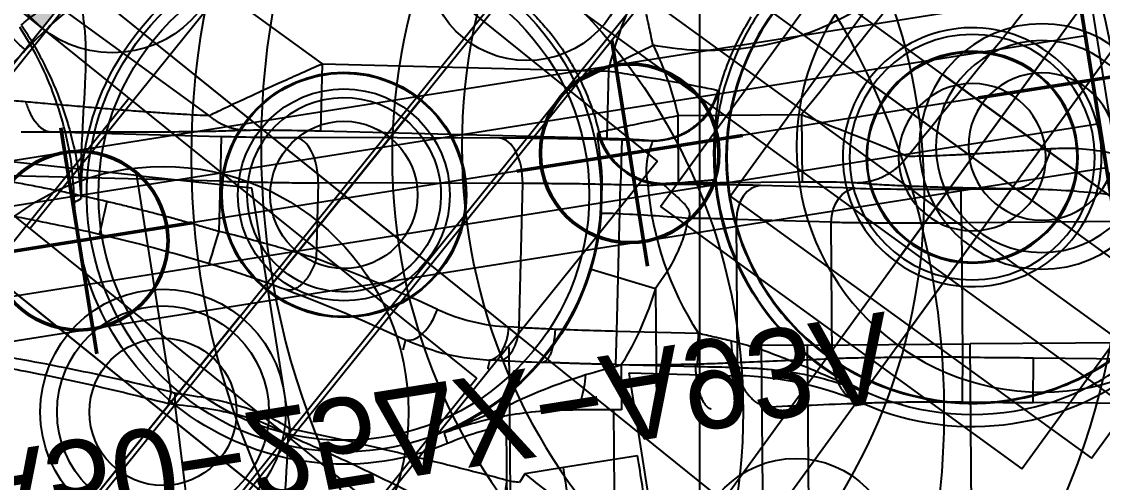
# Model space of a CAD drawing. Header units: millimetres. Extents: x 10462777 to 22643323, y 453826 to 1389191.
# Drawn here: x 11287668.36 to 11287716.79, y 585148.7 to 585169.35 of the extents above; entities that cross this region are included whole.
import ezdxf

# ---------------------------------------------------------------- set-up
doc = ezdxf.new("R2010")
doc.units = ezdxf.units.MM
doc.header["$LTSCALE"] = 200
doc.header["$MEASUREMENT"] = 0
for name, pattern in [('CENTER', [2, 1.25, -0.25, 0.25, -0.25]), ('HIDDEN', [3.75, 2.5, -1.25]), ('PHANTOM', [2.5, 1.25, -0.25, 0.25, -0.25, 0.25, -0.25])]:
    doc.linetypes.add(name, pattern=pattern)
doc.layers.get('0').update_dxf_attribs({"linetype": 'CONTINUOUS'})
for name, color, linetype in [('1', 1, 'CENTER'), ('CDQ2A50-25DC-A93L', 7, 'CONTINUOUS'), ('CENTER', 1, 'CONTINUOUS'), ('CL', 3, 'CONTINUOUS'), ('DR1431-08-007-000', 7, 'CONTINUOUS'), ('DR1433-A-002-023-000', 7, 'CONTINUOUS'), ('DR1501-002-005-002', 7, 'CONTINUOUS'), ('HL', 2, 'HIDDEN')]:
    doc.layers.add(name, color=color, linetype=linetype)
doc.layers.add('DR1431-08-005-000', color=7, linetype='CONTINUOUS', lineweight=50)
doc.layers.add('LAYOUT', color=8, linetype='CONTINUOUS', lineweight=25)
doc.styles.get("Standard").update_dxf_attribs({"font": 'SYMBOL'})

# ---------------------------------------------------------------- blocks, each defined once
blk = doc.blocks.new('A$C321A0869')
at = {"layer": '1', "color": 155, "linetype": 'Continuous'}
for p, q in [((173.75, 235.065), (173.75, 236.165)), ((362.55, 230.365), (363.649, 230.365)), ((373.45, 230.365), (372.351, 230.365)), ((173.75, 225.664), (173.75, 224.565)), ((378.643, 225.329), (381.915, 223.781)), ((147.724, 216.648), (158.289, 223.912)), ((158.289, 223.912), (159.998, 221.426)), ((160.586, 221.759), (161.696, 222.522)), ((149.432, 214.162), (159.998, 221.426)), ((160.586, 221.759), (161.725, 220.102)), ((377.83, 219.022), (380.165, 220.932)), ((380.165, 220.932), (383.669, 216.648)), ((162.742, 220.801), (161.725, 220.102)), ((367.324, 220.304), (367.22, 220.431)), ((165.438, 214.701), (161.725, 220.102)), ((362.267, 216.165), (367.324, 220.304)), ((372.36, 219.652), (373.497, 216.858)), ((377.354, 219.483), (377.425, 219.484)), ((377.83, 219.022), (381.335, 214.738)), ((156.102, 218.607), (148.67, 213.246)), ((364.51, 218.214), (325.019, 185.891)), ((158.144, 217.571), (150.713, 212.21)), ((161.795, 212.261), (158.144, 217.571)), ((147.724, 216.648), (137.159, 216.648)), ((149.432, 214.162), (147.724, 216.648)), ((165.438, 214.701), (168.457, 216.777)), ((169.312, 215.534), (168.457, 216.777)), ((170.997, 216.264), (170.85, 216.603)), ((373.497, 216.858), (370.854, 214.696)), ((383.669, 216.648), (381.335, 214.738)), ((166.99, 213.509), (170.997, 216.264)), ((382.61, 212.701), (380.043, 216.085)), ((369.867, 215.902), (368.311, 214.629)), ((369.867, 215.902), (370.854, 214.696)), ((373.222, 211.918), (378.183, 215.977)), ((380.749, 212.594), (378.183, 215.977)), ((169.312, 215.534), (166.293, 213.458)), ((166.293, 213.458), (165.438, 214.701)), ((365.225, 212.552), (368.092, 214.898)), ((370.854, 214.696), (369.298, 213.423)), ((185.248, 195.252), (166.99, 213.509)), ((150.713, 212.21), (152.632, 209.418)), ((161.795, 212.261), (161.411, 212.008)), ((376.013, 208.719), (380.749, 212.594)), ((137.077, 211.778), (144.983, 211.778)), ((139.674, 207.02), (145.979, 211.355)), ((147.119, 209.698), (145.979, 211.355)), ((374.479, 211.562), (369.422, 207.423)), ((375.795, 209.954), (374.479, 211.562)), ((169.481, 210.723), (167.099, 208.341)), ((143.939, 207.708), (148.433, 210.286)), ((156.163, 202.556), (148.433, 210.286)), ((369.358, 204.686), (375.795, 209.954)), ((375.795, 209.954), (380.407, 204.319)), ((147.119, 209.698), (137.924, 203.377)), ((148.392, 207.846), (147.119, 209.698)), ((158.008, 208.826), (158.188, 208.374)), ((385.559, 208.984), (387.139, 207.053)), ((167.099, 208.341), (165.867, 207.109)), ((384.392, 208.029), (379.727, 204.213)), ((393.279, 197.167), (384.392, 208.029)), ((143.939, 207.708), (125.889, 197.357)), ((150.885, 200.762), (143.939, 207.708)), ((165.867, 207.109), (165.899, 206.654)), ((373.829, 198.935), (380.407, 204.319)), ((398.505, 182.208), (380.407, 204.319)), ((380.126, 200.473), (381.705, 201.718)), ((381.705, 201.718), (385.668, 196.693)), ((150.885, 200.762), (151.088, 200.255)), ((384.089, 195.448), (380.126, 200.473))]:
    blk.add_line(p, q, dxfattribs=at)
at = {"layer": '1', "color": 155, "linetype": 'Continuous', "extrusion": (0, 0, -1)}
for centre, radius, start, end in [((-368, 230.365), 11.52, 157.8609, 134.5328), ((-368, 230.365), 11.774, 50.3609, 113.9869), ((-173.75, 230.365), 11.727, 79.5826, 127.5149), ((-368, 230.365), 12.072, 298.5152, 49.5826), ((-368, 230.365), 5.45, 0, 180), ((-173.75, 230.365), 4.7, 270, 90), ((-368, 230.365), 5.45, 180, 0), ((-368, 230.365), 4.351, 180, 0), ((-173.75, 230.365), 16.754, 337.345, 356.4174), ((-368, 230.365), 11.774, 205.3216, 217.3369), ((-368, 230.365), 15.394, 205.3217, 217.7924), ((-173.75, 230.365), 11.566, 257.8992, 319.0169), ((-173.75, 230.365), 14.582, 291.2809, 319.0169), ((-368, 230.365), 11.566, 247.8558, 298.3029), ((-368, 230.365), 14.582, 247.8548, 262.6435)]:
    blk.add_arc(centre, radius, start, end, dxfattribs=at)
at = {"layer": '1', "color": 155, "linetype": 'Continuous'}
for centre, radius, start, end in [((173.75, 230.365), 12.072, 282.302, 51.5826), ((173.75, 230.365), 5.8, 90, 270), ((173.75, 230.365), 5.8, 270, 90), ((173.75, 230.365), 4.7, 270, 90), ((368, 230.365), 4.351, 0, 180)]:
    blk.add_arc(centre, radius, start, end, dxfattribs=at)
for centre, major_axis, ratio, start_param, end_param in [((157.241, 216.95), (1.177, -1.632), 0.544728, 1.558438, 3.099965), ((378.876, 215.13), (1.202, 0.912), 0.725263, 0.050713, 1.597488), ((145.86, 211.528), (4.972, 3.418), 0.034895, 4.712415, 5.28888), ((149.809, 211.589), (1.177, -1.632), 0.544728, 1.558438, 3.099966), ((385.736, 209.128), (4.14, -5.059), 0.034899, 3.900241, 4.712328), ((160.733, 211.542), (-0.828, 1.262), 0.544739, 3.183287, 4.724076), ((169.135, 210.378), (9.902, -9.902), 0.034899, 1.375409, 1.570796), ((166.869, 208.111), (6.601, -6.601), 0.034899, 1.375409, 1.570796), ((169.402, 210.645), (9.974, 0.716), 0.353553, 4.324792, 4.583997), ((168.916, 209.925), (3.586, -9.335), 0.466561, 4.917073, 5.203824), ((159.661, 206.076), (3.489, -9.372), 0.46308, 4.921125, 4.953598), ((159.698, 206.091), (4.125, -9.109), 0.47536, 4.889525, 4.922123), ((151.148, 200.907), (5.969, -8.023), 0.014242, 4.71448, 4.765376)]:
    blk.add_ellipse(centre, major_axis=major_axis, ratio=ratio, start_param=start_param, end_param=end_param, dxfattribs=at)
for points, knots in [([(360.173, 239.556), (360.599, 239.944), (361.444, 240.712), (362.525, 242.025), (363.442, 243.414), (364.197, 244.865), (364.561, 245.879), (364.742, 246.381)], [0, 0, 0, 0, 0.2077, 0.411545, 0.61154, 0.80769, 1, 1, 1, 1]), ([(364.863, 246.384), (364.772, 246.114), (364.58, 245.548), (364.084, 244.34), (363.252, 242.734), (362.277, 241.346), (361.336, 240.24), (360.782, 239.711), (360.489, 239.432)], [0, 0, 0, 0, 0.079428, 0.166971, 0.378119, 0.652245, 0.816326, 1, 1, 1, 1]), ([(364.863, 246.384), (364.906, 246.401), (365.216, 246.337), (366.32, 246.031), (367.075, 245.8), (367.727, 245.59)], [0, 0, 0, 0, 0.5, 0.5, 1, 1, 1, 1]), ([(367.727, 245.59), (367.6, 245.397), (367.341, 245.001), (366.875, 244.456), (366.273, 243.849), (365.49, 243.19), (364.202, 242.231), (362.891, 241.319), (361.536, 240.302), (360.872, 239.75), (360.489, 239.432)], [0, 0, 0, 0, 0.06785, 0.139243, 0.21457, 0.328997, 0.45797, 0.723164, 0.840346, 1, 1, 1, 1]), ([(162.328, 231.99), (162.29, 231.676), (162.216, 231.049), (162.204, 230.1), (162.263, 229.155), (162.538, 227.286), (163.317, 225.159), (165.443, 222.044), (169.588, 218.906), (176.905, 218.364), (182.342, 222.005), (184.457, 225.791), (185.525, 229.507), (185.119, 234.553), (181.668, 239.345), (177.913, 241.284), (174.88, 241.93), (172.769, 241.937), (170.732, 241.546), (169.762, 241.182), (169.277, 241)], [0, 0, 0, 0, 0.015776, 0.031543, 0.047309, 0.063075, 0.125873, 0.15798, 0.251061, 0.374968, 0.498875, 0.553833, 0.589053, 0.691361, 0.793668, 0.870126, 0.89669, 0.94831, 0.974178, 1, 1, 1, 1]), ([(379.729, 230.365), (379.726, 230.158), (379.721, 229.75), (379.672, 229.073), (379.597, 228.48), (379.504, 227.962), (379.368, 227.321), (379.169, 226.622), (378.886, 225.865), (378.723, 225.505), (378.643, 225.329)], [0, 0, 0, 0, 0.115349, 0.227625, 0.389208, 0.46651, 0.541858, 0.780039, 0.891938, 1, 1, 1, 1]), ([(381.915, 223.781), (382.088, 223.992), (382.458, 224.444), (383.124, 225.274), (383.837, 226.21), (384.518, 227.16), (385.038, 227.964), (385.425, 228.661), (385.693, 229.284), (385.863, 229.858), (385.893, 230.241), (385.907, 230.418)], [0, 0, 0, 0, 0.099017, 0.211859, 0.388678, 0.537896, 0.664161, 0.770921, 0.860669, 0.935462, 1, 1, 1, 1]), ([(158.289, 223.912), (158.626, 224.085), (159.153, 224.357), (160.165, 224.867), (161.27, 225.407), (162.134, 225.811), (162.589, 226.016), (162.705, 226.064), (162.762, 226.088)], [0, 0, 0, 0, 0.160436, 0.251188, 0.500883, 0.750113, 0.876593, 1, 1, 1, 1]), ([(161.718, 222.53), (162.232, 222.884), (162.685, 223.459), (163.099, 224.795), (163.049, 225.524), (162.825, 226.104)], [0, 0, 0, 0, 0.5, 0.5, 1, 1, 1, 1]), ([(165.019, 222.779), (164.882, 222.941), (164.601, 223.274), (164.215, 223.793), (163.858, 224.321), (163.6, 224.74), (163.416, 225.059), (163.239, 225.375), (163.052, 225.725), (162.898, 226.012), (162.848, 226.074), (162.825, 226.104)], [0, 0, 0, 0, 0.094699, 0.195709, 0.30236, 0.419452, 0.482688, 0.549102, 0.690581, 0.853358, 1, 1, 1, 1]), ([(374.581, 220.857), (374.711, 220.949), (374.985, 221.144), (375.402, 221.469), (375.836, 221.833), (376.266, 222.227), (376.664, 222.619), (376.988, 222.953), (377.217, 223.187), (377.269, 223.215), (377.296, 223.23)], [0, 0, 0, 0, 0.075335, 0.159631, 0.258874, 0.375314, 0.512272, 0.667132, 0.831401, 1, 1, 1, 1]), ([(377.362, 223.224), (377.351, 223.225), (377.329, 223.227), (377.307, 223.229), (377.296, 223.23)], [0, 0, 0, 0, 0.499703, 1, 1, 1, 1]), ([(377.362, 223.224), (377.387, 223.205), (377.44, 223.166), (377.742, 222.924), (378.242, 222.521), (379.049, 221.861), (379.763, 221.266), (380.165, 220.932)], [0, 0, 0, 0, 0.161933, 0.328853, 0.500772, 0.719079, 1, 1, 1, 1]), ([(161.718, 222.53), (161.757, 222.507), (161.797, 222.276), (162.066, 221.59), (162.327, 221.144), (162.742, 220.801)], [0, 0, 0, 0, 0.5, 0.5, 1, 1, 1, 1]), ([(374.581, 220.857), (374.221, 220.622), (373.514, 220.159), (372.74, 219.819), (372.36, 219.652)], [0, 0, 0, 0, 0.509132, 1, 1, 1, 1]), ([(376.866, 217.683), (376.435, 218.314), (375.826, 219.189), (374.878, 220.506), (374.613, 220.845), (374.581, 220.857)], [0, 0, 0, 0, 0.5, 0.5, 1, 1, 1, 1]), ([(161.725, 220.102), (161.414, 219.887), (160.787, 219.455), (159.865, 218.807), (158.966, 218.168), (158.419, 217.771), (158.144, 217.571)], [0, 0, 0, 0, 0.244617, 0.492816, 0.744608, 1, 1, 1, 1]), ([(362.516, 220.181), (362.756, 220.035), (363.219, 219.754), (364.067, 219.157), (365.007, 218.396), (365.906, 217.52), (366.531, 216.826), (366.815, 216.477), (366.935, 216.329)], [0, 0, 0, 0, 0.161284, 0.311234, 0.579072, 0.807317, 0.918139, 1, 1, 1, 1]), ([(362.516, 220.181), (363.113, 219.856), (364.134, 219.301), (365.711, 218.506), (367.124, 217.782), (368.082, 217.162), (368.519, 216.879)], [0, 0, 0, 0, 0.303323, 0.518451, 0.780435, 1, 1, 1, 1]), ([(377.354, 219.483), (377.35, 219.455), (377.342, 219.395), (377.316, 219.08), (377.303, 218.737), (377.286, 218.425), (377.252, 218.155), (377.189, 217.931), (377.06, 217.746), (376.929, 217.703), (376.866, 217.683)], [0, 0, 0, 0, 0.173248, 0.362275, 0.520854, 0.652036, 0.762332, 0.85516, 0.930465, 1, 1, 1, 1]), ([(377.425, 219.484), (377.435, 219.477), (377.455, 219.461), (377.553, 219.351), (377.681, 219.203), (377.78, 219.082), (377.83, 219.022)], [0, 0, 0, 0, 0.246755, 0.496161, 0.747761, 1, 1, 1, 1]), ([(169.851, 217.363), (170.161, 217.481), (170.819, 217.734), (171.858, 218.038), (173.031, 218.34), (174.489, 218.668), (175.553, 218.912), (176.175, 219.056)], [0, 0, 0, 0, 0.144368, 0.306554, 0.486218, 0.699858, 1, 1, 1, 1]), ([(171.345, 216.938), (171.543, 217.067), (172.166, 217.452), (173.26, 218.034), (174.38, 218.504), (175.372, 218.842), (175.901, 218.983), (176.175, 219.056)], [0, 0, 0, 0, 0.115919, 0.366193, 0.659393, 0.823603, 1, 1, 1, 1]), ([(176.322, 218.57), (176.31, 218.611), (176.286, 218.692), (176.237, 218.854), (176.2, 218.975), (176.175, 219.056)], [0, 0, 0, 0, 0.250785, 0.501046, 1, 1, 1, 1]), ([(376.866, 217.683), (376.625, 217.566), (376.134, 217.328), (375.32, 217.082), (374.436, 216.91), (373.814, 216.876), (373.497, 216.858)], [0, 0, 0, 0, 0.228847, 0.46761, 0.728174, 1, 1, 1, 1]), ([(378.183, 215.977), (377.99, 216.235), (377.609, 216.741), (377.111, 217.373), (376.866, 217.683)], [0, 0, 0, 0, 0.508433, 1, 1, 1, 1]), ([(168.457, 216.777), (168.683, 216.872), (169.151, 217.072), (169.612, 217.263), (169.851, 217.363)], [0, 0, 0, 0, 0.481094, 1, 1, 1, 1]), ([(170.85, 216.603), (170.773, 216.563), (170.623, 216.614), (170.248, 216.903), (170.033, 217.133), (169.851, 217.363)], [0, 0, 0, 0, 0.5, 0.5, 1, 1, 1, 1]), ([(144.983, 211.778), (145.02, 211.852), (145.097, 212.004), (145.365, 212.506), (145.878, 213.432), (146.572, 214.654), (147.21, 215.763), (147.551, 216.351), (147.724, 216.648)], [0, 0, 0, 0, 0.106751, 0.217412, 0.454766, 0.717398, 0.857148, 1, 1, 1, 1]), ([(170.85, 216.603), (170.999, 216.705), (171.165, 216.819), (171.329, 216.927), (171.345, 216.938)], [0, 0, 0, 0, 0.902928, 1, 1, 1, 1]), ([(368.519, 216.879), (368.202, 216.657), (367.839, 216.451), (367.244, 216.239), (367.026, 216.24), (366.935, 216.329)], [0, 0, 0, 0, 0.5, 0.5, 1, 1, 1, 1]), ([(383.669, 216.648), (383.762, 216.364), (383.946, 215.799), (384.296, 214.715), (384.687, 213.484), (384.976, 212.542), (385.131, 212.016), (385.174, 211.857), (385.195, 211.778)], [0, 0, 0, 0, 0.131384, 0.261635, 0.515726, 0.761005, 0.881932, 1, 1, 1, 1]), ([(163.148, 213.151), (163.524, 213.402), (164.273, 213.903), (165.051, 214.436), (165.438, 214.701)], [0, 0, 0, 0, 0.502591, 1, 1, 1, 1]), ([(370.854, 214.696), (371.044, 214.466), (371.424, 214.002), (371.793, 213.566), (371.978, 213.346)], [0, 0, 0, 0, 0.497295, 1, 1, 1, 1]), ([(161.795, 212.261), (162.013, 212.403), (162.446, 212.685), (162.915, 212.996), (163.148, 213.151)], [0, 0, 0, 0, 0.502935, 1, 1, 1, 1]), ([(371.978, 213.346), (372.204, 213.082), (372.66, 212.548), (373.033, 212.129), (373.222, 211.918)], [0, 0, 0, 0, 0.493972, 1, 1, 1, 1]), ([(147.119, 209.698), (147.43, 209.913), (148.058, 210.345), (148.983, 210.989), (149.885, 211.622), (150.435, 212.013), (150.713, 212.21)], [0, 0, 0, 0, 0.244816, 0.493086, 0.744814, 1, 1, 1, 1]), ([(380.749, 212.594), (380.951, 212.332), (381.351, 211.816), (382.062, 210.915), (382.816, 209.971), (383.598, 209.002), (384.129, 208.351), (384.392, 208.029)], [0, 0, 0, 0, 0.209416, 0.414124, 0.614123, 0.809415, 1, 1, 1, 1]), ([(144.983, 211.778), (144.884, 211.71), (144.633, 211.541), (144.156, 211.231), (143.554, 210.848), (142.874, 210.423), (142.133, 209.965), (141.34, 209.48), (140.504, 208.973), (139.625, 208.442), (138.775, 207.932), (138.214, 207.597), (137.966, 207.449)], [0, 0, 0, 0, 0.079938, 0.18244, 0.285951, 0.390254, 0.494902, 0.59932, 0.703816, 0.809234, 0.916341, 1, 1, 1, 1]), ([(389.474, 206.997), (389.301, 207.181), (388.923, 207.587), (388.366, 208.187), (387.814, 208.787), (387.305, 209.344), (386.838, 209.861), (386.411, 210.34), (386.024, 210.782), (385.677, 211.185), (385.399, 211.52), (385.253, 211.702), (385.195, 211.778)], [0, 0, 0, 0, 0.08626, 0.191894, 0.294639, 0.3954, 0.495133, 0.594905, 0.696032, 0.799934, 0.908128, 1, 1, 1, 1]), ([(397.686, 211.778), (397.725, 211.64), (397.81, 211.29), (397.942, 210.565), (398.081, 209.62), (398.22, 208.494), (398.357, 207.204), (398.489, 205.767), (398.613, 204.231), (398.691, 203.15), (398.727, 202.613)], [0, 0, 0, 0, 0.115247, 0.242292, 0.369963, 0.497456, 0.624523, 0.751811, 0.879371, 1, 1, 1, 1]), ([(158.008, 208.826), (158.199, 208.88), (158.392, 209.121), (158.537, 209.908), (158.478, 210.404), (158.363, 210.765)], [0, 0, 0, 0, 0.5, 0.5, 1, 1, 1, 1]), ([(159.372, 209.201), (159.38, 209.203), (159.799, 209.345), (160.563, 209.673), (161.26, 210.099), (161.589, 210.301)], [0, 0, 0, 0, 0.009954, 0.531374, 1, 1, 1, 1]), ([(152.632, 209.418), (152.261, 209.29), (151.604, 209.065), (150.53, 208.674), (149.484, 208.28), (148.747, 207.987), (148.392, 207.846)], [0, 0, 0, 0, 0.282944, 0.50095, 0.759201, 1, 1, 1, 1]), ([(379.727, 204.213), (379.471, 204.532), (378.95, 205.18), (378.168, 206.139), (377.398, 207.073), (376.657, 207.961), (376.23, 208.464), (376.013, 208.719)], [0, 0, 0, 0, 0.187923, 0.381874, 0.581879, 0.787912, 1, 1, 1, 1]), ([(148.886, 206.421), (149.19, 206.525), (149.799, 206.732), (150.698, 207.018), (151.573, 207.281), (152.113, 207.431), (152.383, 207.506)], [0, 0, 0, 0, 0.249613, 0.499411, 0.74953, 1, 1, 1, 1]), ([(138.589, 206.236), (138.594, 206.24), (138.953, 206.507), (139.315, 206.769), (139.674, 207.02)], [0, 0, 0, 0, 0.014565, 1, 1, 1, 1]), ([(387.139, 207.053), (387.311, 206.84), (387.797, 206.218), (388.587, 205.129), (389.509, 203.742), (390.439, 202.234), (391.378, 200.617), (392.326, 198.915), (392.959, 197.754), (393.279, 197.167), (393.279, 197.167)], [0, 0, 0, 0, 0.073685, 0.211548, 0.356158, 0.508079, 0.667126, 0.831988, 0.999997, 1, 1, 1, 1]), ([(393.279, 197.167), (393.194, 197.582), (392.986, 198.593), (392.551, 200.547), (391.998, 202.53), (391.342, 204.158), (390.762, 205.282), (390.17, 206.203), (389.682, 206.758), (389.474, 206.997)], [0, 0, 0, 0, 0.111199, 0.270462, 0.529042, 0.66964, 0.771745, 0.902233, 1, 1, 1, 1]), ([(378.152, 202.963), (378.026, 203.121), (377.772, 203.439), (377.267, 204.064), (376.648, 204.819), (376.075, 205.505), (375.655, 205.999), (375.466, 206.218), (375.372, 206.327)], [0, 0, 0, 0, 0.124402, 0.250021, 0.499814, 0.749713, 0.87521, 1, 1, 1, 1]), ([(138.609, 202.033), (138.617, 202.037), (139.534, 202.504), (141.355, 203.39), (143.2, 204.206), (144.118, 204.593)], [0, 0, 0, 0, 0.004372, 0.508061, 1, 1, 1, 1]), ([(166.769, 204.045), (165.917, 203.937), (164.181, 203.718), (161.599, 203.318), (158.961, 202.848), (157.217, 202.471), (156.322, 202.277)], [0, 0, 0, 0, 0.238377, 0.486168, 0.736219, 1, 1, 1, 1]), ([(379.727, 204.213), (379.362, 203.923), (378.938, 203.586), (378.328, 203.101), (378.165, 202.972), (378.152, 202.963)], [0, 0, 0, 0, 0.5, 0.5, 1, 1, 1, 1]), ([(156.139, 202.553), (155.753, 202.516), (154.944, 202.437), (153.65, 202.043), (152.333, 201.487), (151.453, 201.021), (151.046, 200.805)], [0, 0, 0, 0, 0.223458, 0.468754, 0.754481, 1, 1, 1, 1]), ([(156.281, 202.269), (155.908, 202.222), (155.123, 202.123), (153.915, 201.707), (152.639, 201.126), (151.785, 200.643), (151.35, 200.397)], [0, 0, 0, 0, 0.221305, 0.465702, 0.727574, 1, 1, 1, 1]), ([(170.035, 180.441), (168.916, 182.217), (166.576, 185.932), (163.156, 191.436), (159.714, 196.954), (157.432, 200.487), (156.281, 202.269)], [0, 0, 0, 0, 0.243123, 0.508409, 0.75208, 1, 1, 1, 1]), ([(151.088, 200.255), (150.065, 199.844), (147.975, 199.005), (145.003, 197.655), (142.029, 196.191), (138.395, 194.24), (133.657, 191.425), (130.122, 188.883), (128.178, 187.484)], [0, 0, 0, 0, 0.125746, 0.256743, 0.372167, 0.503694, 0.727018, 1, 1, 1, 1])]:
    blk.add_open_spline(points, degree=3, knots=knots, dxfattribs=at)
for points, degree in [([(162.825, 231.917), (162.751, 231.398), (162.678, 230.361), (162.79, 228.79), (163.123, 227.258), (163.67, 225.785), (164.419, 224.405), (165.356, 223.145), (166.462, 222.03), (167.715, 221.083), (169.089, 220.322), (170.556, 219.764), (172.088, 219.418), (173.654, 219.293), (175.221, 219.391), (176.759, 219.71), (178.236, 220.242), (179.623, 220.979), (180.892, 221.904), (182.017, 223), (182.976, 224.243), (183.749, 225.61), (184.321, 227.072), (184.68, 228.601), (184.82, 230.165), (184.737, 231.733), (184.433, 233.274), (183.914, 234.756), (183.19, 236.15), (182.277, 237.427), (181.192, 238.563), (179.957, 239.533), (178.598, 240.319), (177.141, 240.905), (175.616, 241.278), (174.052, 241.432), (172.485, 241.364), (170.938, 241.073), (169.952, 240.739), (169.468, 240.535)], 3), ([(360.173, 239.556), (360.279, 239.514), (360.384, 239.473), (360.489, 239.432)], 3), ([(162.825, 226.104), (162.678, 226.479), (162.424, 227.246), (162.163, 228.428), (162.071, 229.23), (162.046, 229.632)], 3), ([(162.762, 226.088), (162.783, 226.093), (162.804, 226.098), (162.825, 226.104)], 3), ([(394.103, 216.965), (393.567, 216.921), (392.499, 216.901), (390.908, 217.08), (389.353, 217.465), (387.852, 218.051), (386.425, 218.834), (385.094, 219.807), (383.88, 220.96), (382.802, 222.283), (382.193, 223.264), (381.915, 223.781)], 3), ([(377.296, 223.23), (376.477, 222.16), (376.502, 220.527), (377.354, 219.483)], 3), ([(159.998, 221.426), (160.393, 221.698), (161.191, 222.232), (161.625, 222.493), (161.696, 222.522)], 3), ([(161.696, 222.522), (161.7, 222.525), (161.707, 222.528), (161.714, 222.531), (161.717, 222.531), (161.718, 222.53)], 3), ([(376.375, 222.344), (375.961, 221.916), (375.41, 221.482)], 2), ([(160.586, 221.759), (160.186, 221.484), (159.397, 220.939), (158.23, 220.123), (157.117, 219.336), (156.432, 218.845), (156.102, 218.607)], 3), ([(362.516, 220.181), (362.423, 220.04), (362.33, 219.899), (362.237, 219.757)], 3), ([(364.525, 218.232), (363.816, 218.805), (363.053, 219.314), (362.237, 219.757)], 3), ([(380.043, 216.085), (379.906, 216.265), (379.613, 216.648), (379.109, 217.294), (378.557, 217.992), (377.967, 218.728), (377.561, 219.229), (377.354, 219.483)], 3), ([(176.322, 218.57), (174.396, 218.149), (172.621, 217.381), (170.997, 216.264)], 3), ([(170.85, 216.603), (170.678, 216.482), (170.333, 216.241), (169.817, 215.882), (169.479, 215.649), (169.312, 215.534)], 3), ([(368.519, 216.879), (368.973, 216.557), (369.428, 216.228), (369.867, 215.902)], 3), ([(397.537, 216.648), (392.915, 216.648), (388.292, 216.648), (383.669, 216.648)], 3), ([(368.311, 214.629), (368.16, 214.813), (367.858, 215.185), (367.395, 215.756), (367.088, 216.138), (366.935, 216.329)], 3), ([(381.335, 214.738), (381.68, 214.316), (382.365, 213.464), (382.785, 212.907), (382.861, 212.79)], 3), ([(146.692, 212.214), (146.849, 212.344), (147.706, 212.966), (148.856, 213.766), (149.432, 214.162)], 3), ([(166.293, 213.458), (165.6, 212.982), (164.231, 212.053), (163.575, 211.614)], 2), ([(380.749, 212.594), (381.36, 213.076), (382.238, 213.126), (382.61, 212.701)], 3), ([(382.861, 212.79), (382.952, 212.648), (383.178, 212.312), (383.657, 211.637), (384.281, 210.787), (385.06, 209.75), (386.002, 208.517), (386.74, 207.564), (387.139, 207.053)], 3), ([(146.692, 212.214), (146.547, 212.096), (146.197, 211.815), (145.47, 211.255), (144.505, 210.529), (143.258, 209.609), (141.685, 208.464), (140.388, 207.531), (139.674, 207.02)], 3), ([(161.973, 210.553), (162.308, 210.811), (162.225, 211.615), (161.795, 212.261)], 3), ([(136.598, 209.331), (136.764, 210.464), (136.927, 211.299), (137.077, 211.778)], 3), ([(158.363, 210.765), (159.461, 210.982), (160.496, 211.407), (161.411, 212.008)], 3), ([(373.222, 211.918), (373.536, 211.559), (374.162, 210.843), (375.093, 209.777), (375.707, 209.071), (376.013, 208.719)], 3), ([(385.195, 211.778), (389.359, 211.778), (393.522, 211.778), (397.686, 211.778)], 3), ([(161.973, 210.553), (162.476, 210.883), (163.015, 211.24), (163.575, 211.614)], 3), ([(158.363, 210.765), (157.723, 210.638), (156.445, 210.37), (154.536, 209.921), (153.266, 209.591), (152.632, 209.418)], 3), ([(161.974, 210.553), (161.589, 210.301)], 1), ([(161.589, 210.301), (161.758, 209.912)], 1), ([(136.293, 206.568), (136.379, 207.611), (136.483, 208.543), (136.598, 209.331)], 3), ([(375.372, 206.327), (374.446, 207.393), (373.517, 208.457), (372.586, 209.519)], 3), ([(152.383, 207.506), (154.235, 208.011), (156.111, 208.451), (158.008, 208.826)], 3), ([(158.008, 208.826), (158.467, 208.939), (158.927, 209.051), (159.372, 209.201)], 3), ([(384.391, 208.03), (384.989, 208.519), (385.538, 208.967), (385.559, 208.984)], 3), ([(143.533, 205.983), (145.932, 206.993), (148.392, 207.846)], 2), ([(148.886, 206.421), (148.877, 206.446), (148.645, 207.116), (148.392, 207.846)], 3), ([(137.966, 207.449), (137.843, 207.376), (137.602, 207.228), (137.249, 206.999), (137.019, 206.843), (136.906, 206.764)], 3), ([(144.118, 204.593), (145.687, 205.254), (147.278, 205.863), (148.886, 206.421)], 3), ([(165.381, 206.389), (164.404, 206.014), (162.416, 205.234), (159.341, 203.964), (157.231, 203.039), (156.163, 202.556)], 3), ([(165.899, 206.654), (165.816, 206.601), (165.647, 206.503), (165.471, 206.424), (165.381, 206.389)], 3), ([(137.924, 203.377), (140.682, 204.782), (143.533, 205.983)], 2), ([(143.533, 205.983), (143.833, 205.271), (144.108, 204.618), (144.118, 204.593)], 3), ([(379.727, 204.213), (380.388, 203.383), (381.048, 202.552), (381.705, 201.718)], 3), ([(378.152, 202.963), (378.839, 202.101), (379.497, 201.272), (380.126, 200.473)], 3), ([(156.163, 202.556), (156.159, 202.555), (156.151, 202.554), (156.143, 202.554), (156.139, 202.553)], 3), ([(156.322, 202.277), (156.315, 202.275), (156.302, 202.272), (156.288, 202.27), (156.281, 202.269)], 3), ([(150.885, 200.762), (149.43, 200.179), (146.602, 198.966), (142.686, 197.079), (138.834, 195.013), (135.065, 192.771), (131.39, 190.36), (129.02, 188.649), (127.853, 187.767)], 3), ([(151.046, 200.805), (151.032, 200.797), (151.002, 200.784), (150.949, 200.769), (150.908, 200.763), (150.885, 200.762)], 3), ([(151.35, 200.397), (151.262, 200.35), (151.175, 200.302), (151.088, 200.255)], 3), ([(151.35, 200.397), (157.572, 193.721), (163.812, 187.108), (169.965, 180.37)], 3)]:
    blk.add_open_spline(points, degree=degree, dxfattribs=at)
for points, weights in [([(162.762, 226.088), (163.291, 224.731), (162.876, 223.343), (161.696, 222.522)], [1.12040765346, 0.959713953702, 0.959864255964, 1.12085856025]), ([(377.362, 223.224), (376.469, 222.051), (376.518, 220.596), (377.425, 219.484)], [1.08535000347, 0.949759959897, 0.975722281603, 1.16323696859]), ([(162.742, 220.801), (164.039, 221.928), (164.973, 222.74), (165.019, 222.779)], [1.16557409651, 0.946369402577, 0.944819668817, 1.16092489523]), ([(163.148, 213.151), (163.628, 212.436), (163.803, 211.805), (163.575, 211.614)], [1.16373796643, 0.945420663078, 0.945420677857, 1.16373801077]), ([(371.978, 213.346), (371.099, 212.61), (370.642, 211.864), (370.867, 211.529)], [1.16532601919, 0.945940833491, 0.944896323718, 1.16219248987]), ([(136.598, 209.331), (134.238, 209.426), (132.573, 210.845), (132.584, 212.751)], [1.17263865249, 0.942451718488, 0.942453782523, 1.17264484459]), ([(382.861, 212.79), (383.421, 212.12), (384.246, 211.739), (385.195, 211.778)], [1.16323630401, 1.03657895987, 0.983628026762, 1.00438350468]), ([(144.983, 211.778), (145.618, 211.729), (146.205, 211.89), (146.692, 212.214)], [1.00454969824, 1.01968459277, 1.07257996396, 1.16323581183]), ([(372.586, 209.519), (372.079, 210.187), (372.34, 211.173), (373.222, 211.918)], [1.16532608205, 0.944891347231, 0.944891305983, 1.16532595831]), ([(152.632, 209.418), (152.978, 208.504), (152.867, 207.68), (152.383, 207.506)], [1.19759810302, 0.927480321829, 0.934301999824, 1.21806313701]), ([(376.013, 208.719), (375.132, 207.977), (374.869, 206.995), (375.372, 206.327)], [1.16453254994, 0.945156232214, 0.945155816686, 1.16453130336]), ([(137.966, 207.449), (138.655, 206.933), (139.27, 206.779), (139.674, 207.02)], [1.05780827212, 0.980730559738, 0.98073057596, 1.05780832079]), ([(389.474, 206.997), (388.453, 206.539), (387.587, 206.559), (387.139, 207.053)], [1.0821635901, 0.972612191597, 0.972612136633, 1.08216342521])]:
    blk.add_rational_spline(points, weights, degree=3, dxfattribs=at)
blk = doc.blocks.new('A$C3D036A4C')
at = {"layer": 'DR1501-002-005-002'}
h = blk.add_hatch(color=256, dxfattribs=at)
h.dxf.hatch_style = 1
h.paths.add_polyline_path([(20, 35), (20, 33.5, -0.414214), (23.5, 30), (25, 30, 0.414214)])
h.paths.add_polyline_path([(20, 33.5), (20, 30), (23.5, 30, 0.414214)], flags=17)
h.paths.add_polyline_path([(20, 30), (16.5, 30, 0.414214), (20, 26.5)], flags=17)
h.paths.add_polyline_path([(16.5, 30), (15, 30, 0.414214), (20, 25), (20, 26.5, -0.414214)])
at = {"layer": 'CL'}
for p, q in [((20, 8.5), (20, 81.5)), ((0, 45), (100, 45))]:
    blk.add_line(p, q, dxfattribs=at)
at = {"layer": 'DR1501-002-005-002'}
blk.add_line((0, 5), (0, 85), dxfattribs=at)
at = {"layer": 'HL'}
blk.add_circle((20, 30), 5, dxfattribs=at)
blk = doc.blocks.new('A$C148D47CC')
at = {"layer": 'CL'}
for p, q in [((10, 4.5), (10, 15.5)), ((0, 10), (175, 10))]:
    blk.add_line(p, q, dxfattribs=at)
at = {"layer": 'DR1501-002-005-002'}
for p, q in [((0, 0), (0, 20)), ((0, 20), (175, 20)), ((20, 0), (20, 20)), ((0, 0), (175, 0))]:
    blk.add_line(p, q, dxfattribs=at)
blk.add_circle((10, 10), 3.3, dxfattribs=at)
at = {"layer": 'HL'}
blk.add_circle((10, 10), 5.5, dxfattribs=at)
blk = doc.blocks.new('A$C4F800965')
at = {"layer": 'CL'}
for p, q in [((35, 70), (35, 0)), ((0, 35), (70, 35))]:
    blk.add_line(p, q, dxfattribs=at)
blk.add_circle((35, 35), 26, dxfattribs=at)
at = {"layer": 'DR1501-002-005-002'}
for centre, radius in [((35, 35), 35), ((9, 35), 4.5), ((35, 9), 4.5)]:
    blk.add_circle(centre, radius, dxfattribs=at)
at = {"layer": 'HL'}
for radius in [11, 4.75]:
    blk.add_circle((35, 35), radius, dxfattribs=at)
blk = doc.blocks.new('A$C59BF75ED')
at = {"layer": 'CL'}
blk.add_line((30, 45), (230, 45), dxfattribs=at)
at = {"layer": 'DR1501-002-005-002'}
for name, p in [('A$C3D036A4C', (30, 0)), ('A$C4F800965', (0, 10)), ('A$C148D47CC', (25, 35))]:
    blk.add_blockref(name, p, dxfattribs=at)
blk = doc.blocks.new('A$C01323151')
at = {"layer": 'DR1501-002-005-002', "xscale": -1, "rotation": 270}
blk.add_blockref('A$C59BF75ED', (160.15, 152.367), dxfattribs=at)
at = {"layer": 'DR1501-002-005-002', "rotation": 90.00000000000004}
blk.add_blockref('A$C59BF75ED', (444.4, 152.367), dxfattribs=at)
blk = doc.blocks.new('A$C6B1410A9')
at = {"layer": 'DR1501-002-005-002', "xscale": -1, "rotation": 270}
blk.add_blockref('A$C59BF75ED', (145.06, 152.004), dxfattribs=at)
at = {"layer": 'DR1501-002-005-002', "rotation": 90.00000000000004}
blk.add_blockref('A$C59BF75ED', (414.4, 149.992), dxfattribs=at)
blk = doc.blocks.new('CDQ2A50-25-S')
at = {"layer": 'CDQ2A50-25DC-A93L', "ltscale": 10}
for p, q in [((-4, 0), (-4, 65.5)), ((-2, 0), (-2, 65.5)), ((2, 0), (2, 65.5)), ((4, 0), (4, 65.5)), ((-32, 0), (32, 0))]:
    blk.add_line(p, q, dxfattribs=at)
at = {"layer": 'CDQ2A50-25DC-A93L', "color": 6, "ltscale": 10}
blk.add_line((-5.268, 0), (5.268, 0), dxfattribs=at)
at = {"layer": 'CENTER', "ltscale": 10}
blk.add_line((0, -11), (0, 68.5), dxfattribs=at)
at = {"layer": 'CDQ2A50-25DC-A93L', "color": 4, "ltscale": 10}
blk.add_text('CDQ2A50-25DC-A93L', height=4, rotation=270, dxfattribs=at).set_placement((8.786, 67.025))
blk = doc.blocks.new('A$C7C8F32CC')
at = {"layer": 'DR1431-08-005-000', "color": 1, "linetype": 'CENTER', "ltscale": 0.5}
for p, q in [((40.5, 153.125, 41.999), (40.5, 142.875, 41.999)), ((45.625, 148, 41.999), (35.375, 148, 41.999)), ((40.5, 128.125, 41.999), (40.5, 117.875, 41.999)), ((45.625, 123, 41.999), (35.375, 123, 41.999)), ((40.5, 81.825, 41.999), (40.5, 107.175, 41.999))]:
    blk.add_line(p, q, dxfattribs=at)
at = {"layer": 'DR1431-08-005-000', "ltscale": 0.5}
blk.add_line((6.5, 102, 41.999), (74.5, 102, 41.999), dxfattribs=at)
blk.add_line((6.5, 102, 41.999), (74.5, 102, 41.999), dxfattribs=at)
at = {"layer": 'DR1431-08-005-000', "ltscale": 10}
for centre in [(40.5, 148, 41.999), (40.5, 123, 41.999)]:
    blk.add_circle(centre, 4, dxfattribs=at)
at = {"layer": 'DR1431-08-007-000', "ltscale": 10}
blk.add_line((48, 101.5, 41.999), (33, 101.5, 41.999), dxfattribs=at)
at = {"layer": 'DR1433-A-002-023-000'}
blk.add_blockref('CDQ2A50-25-S', (40.5, 102, 41.999), dxfattribs=at)
blk = doc.blocks.new('A$C5CB33DE0')
at = {"layer": 'DR1433-A-002-023-000', "ltscale": 0.5, "xscale": -1, "rotation": 180}
blk.add_blockref('A$C7C8F32CC', (0, 170.5), dxfattribs=at)
blk = doc.blocks.new('A$C256B494F')
at = {"layer": 'DR1501-002-005-002', "rotation": 314.9999999999999}
blk.add_blockref('A$C5CB33DE0', (186.894, 170.537, -52.027), dxfattribs=at)
blk = doc.blocks.new('A$C1F8A417F')
at = {"ltscale": 10}
for name, p in [('A$C256B494F', (1576.882, 789.024, 10.028)), ('A$C6B1410A9', (1650.716, 788.607)), ('A$C01323151', (1633.375, 786.022))]:
    blk.add_blockref(name, p, dxfattribs=at)
at = {"layer": 'DR1501-002-005-002'}
blk.add_blockref('A$C321A0869', (1664.775, 743.024), dxfattribs=at)
blk = doc.blocks.new('A$C7DA30AB0')
at = {"layer": 'LAYOUT', "color": 6, "linetype": 'PHANTOM'}
blk.add_circle((3030.448, 3025.987, 0), 2693.021, dxfattribs=at)
blk = doc.blocks.new('A$C6F7E1649')
at = {"color": 0, "linetype": 'Continuous', "lineweight": -3, "ltscale": 10}
blk.add_line((600, 595, 0), (1320, 595, 0), dxfattribs=at)

msp = doc.modelspace()

# ---------------------------------------------------------------- block references
at = {"ltscale": 10, "rotation": 324.019764306913}
msp.add_blockref('A$C1F8A417F', (11285651.31599, 585455.73383), dxfattribs=at)

# ---------------------------------------------------------------- next in the draw order: block references
at = {"ltscale": 10, "rotation": 51.1429793073033}
msp.add_blockref('A$C1F8A417F', (11287165.47006, 582967.95012), dxfattribs=at)

# ---------------------------------------------------------------- next in the draw order: block references
at = {"ltscale": 10}
msp.add_blockref('A$C7DA30AB0', (11285684.40366, 580408.4363), dxfattribs=at)

# ---------------------------------------------------------------- next in the draw order: block references
at = {"ltscale": 10, "rotation": 270}
msp.add_blockref('A$C6F7E1649', (11287103.73988, 586135.42309, 0), dxfattribs=at)

doc.saveas('drawing.dxf')
